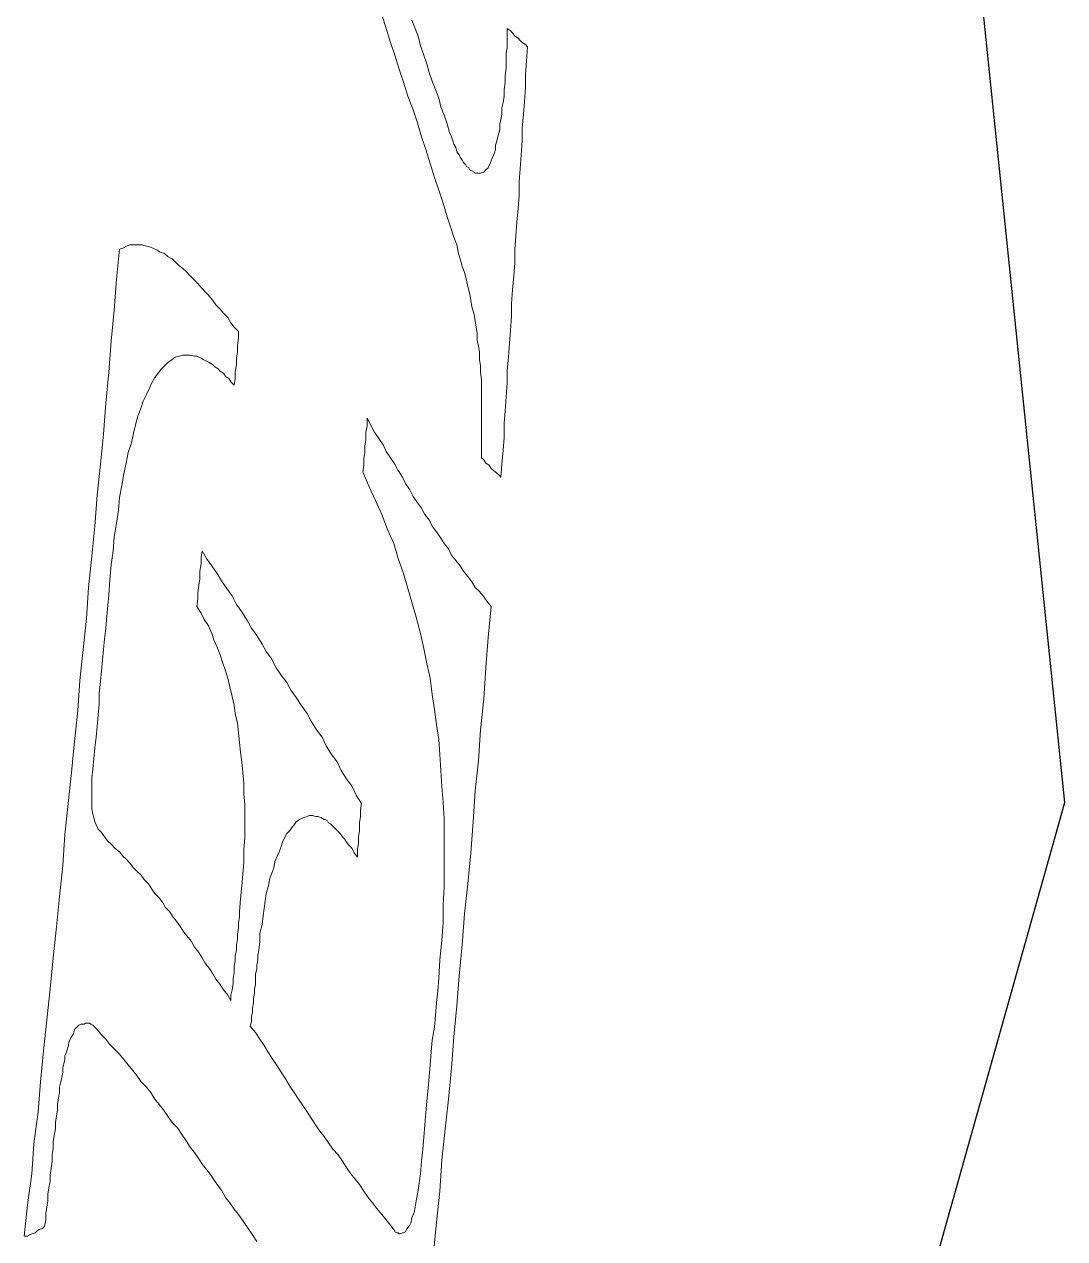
# Model space of a CAD drawing. Header units: millimetres. Extents: x 519 to 9564855, y -810 to 5021775.
# Drawn here: x 9518138 to 9518837, y 5004167 to 5004982 of the extents above; entities that cross this region are included whole.
import ezdxf

# ---------------------------------------------------------------- set-up
doc = ezdxf.new("R2010")
doc.units = ezdxf.units.MM
doc.header["$LTSCALE"] = 2
doc.header["$MEASUREMENT"] = 0
doc.layers.add('SEA_COST', color=4, linetype='Continuous')

msp = doc.modelspace()

# ---------------------------------------------------------------- linework, layer by layer
at = {"color": 4, "linetype": 'ByBlock', "lineweight": 25}
for p, q in [((9518836.7639, 5004459.65925), (9518754.43971, 5005259.06925)), ((9518719.71647, 5004042.88227), (9518836.7639, 5004459.65925))]:
    msp.add_line(p, q, dxfattribs=at)
at = {"layer": 'SEA_COST', "color": 4, "lineweight": 0}
for points in [[(9518381.2682, 5004979.61346), (9518378.39207, 5004988.96089)], [(9518398.52499, 5004985.36573), (9518400.68209, 5004979.61346)], [(9518384.14434, 5004970.26603), (9518381.2682, 5004979.61346)], [(9518400.68209, 5004979.61346), (9518402.83919, 5004973.8612)], [(9518462.51893, 5004979.61346), (9518464.67603, 5004978.1754)], [(9518462.51893, 5004976.73733), (9518462.51893, 5004979.61346)], [(9518462.51893, 5004973.14217), (9518462.51893, 5004976.73733)], [(9518464.67603, 5004978.1754), (9518466.11409, 5004976.73733)], [(9518466.11409, 5004976.73733), (9518467.55216, 5004974.58023)], [(9518467.55216, 5004974.58023), (9518469.70926, 5004973.14217)], [(9518387.02047, 5004961.63764), (9518384.14434, 5004970.26603)], [(9518402.83919, 5004973.8612), (9518404.27726, 5004968.10893)], [(9518404.27726, 5004968.10893), (9518406.43436, 5004961.63764)], [(9518461.79989, 5004963.0757), (9518462.51893, 5004966.67087)], [(9518462.51893, 5004969.547), (9518462.51893, 5004973.14217)], [(9518462.51893, 5004966.67087), (9518462.51893, 5004969.547)], [(9518469.70926, 5004973.14217), (9518471.14732, 5004971.7041)], [(9518471.14732, 5004971.7041), (9518472.58539, 5004970.26603)], [(9518472.58539, 5004970.26603), (9518474.74249, 5004968.82797)], [(9518474.74249, 5004968.82797), (9518476.18055, 5004967.3899)], [(9518476.18055, 5004967.3899), (9518475.46152, 5004958.04247)], [(9518389.8966, 5004952.29021), (9518387.02047, 5004961.63764)], [(9518406.43436, 5004961.63764), (9518408.59146, 5004955.88537)], [(9518461.79989, 5004959.48054), (9518461.79989, 5004963.0757)], [(9518461.79989, 5004955.88537), (9518461.79989, 5004959.48054)], [(9518475.46152, 5004958.04247), (9518474.74249, 5004948.69504)], [(9518392.77273, 5004943.66181), (9518389.8966, 5004952.29021)], [(9518408.59146, 5004955.88537), (9518410.02952, 5004950.13311)], [(9518410.02952, 5004950.13311), (9518412.18662, 5004944.38085)], [(9518461.08086, 5004947.97601), (9518461.79989, 5004953.00924)], [(9518461.79989, 5004953.00924), (9518461.79989, 5004955.88537)], [(9518395.64886, 5004934.31439), (9518392.77273, 5004943.66181)], [(9518412.18662, 5004944.38085), (9518414.34372, 5004938.62858)], [(9518460.36183, 5004938.62858), (9518461.08086, 5004943.66181)], [(9518461.08086, 5004943.66181), (9518461.08086, 5004947.97601)], [(9518474.74249, 5004948.69504), (9518474.74249, 5004940.06665)], [(9518399.24403, 5004924.96696), (9518395.64886, 5004934.31439)], [(9518414.34372, 5004938.62858), (9518416.50082, 5004932.87632)], [(9518459.6428, 5004930.00019), (9518460.36183, 5004934.31439)], [(9518460.36183, 5004934.31439), (9518460.36183, 5004938.62858)], [(9518474.74249, 5004940.06665), (9518474.02345, 5004930.71922)], [(9518416.50082, 5004932.87632), (9518417.93888, 5004927.12406)], [(9518417.93888, 5004927.12406), (9518420.09598, 5004921.37179)], [(9518458.92376, 5004926.40502), (9518459.6428, 5004930.00019)], [(9518458.92376, 5004922.09083), (9518458.92376, 5004926.40502)], [(9518474.02345, 5004930.71922), (9518473.30442, 5004922.09083)], [(9518402.12016, 5004916.33856), (9518399.24403, 5004924.96696)], [(9518420.09598, 5004921.37179), (9518422.25308, 5004915.61953)], [(9518457.4857, 5004915.61953), (9518458.20473, 5004918.49566)], [(9518458.20473, 5004918.49566), (9518458.92376, 5004922.09083)], [(9518473.30442, 5004922.09083), (9518472.58539, 5004912.7434)], [(9518404.99629, 5004906.99113), (9518402.12016, 5004916.33856)], [(9518422.25308, 5004915.61953), (9518423.69115, 5004909.86727)], [(9518423.69115, 5004909.86727), (9518425.12921, 5004906.99113)], [(9518456.04763, 5004906.2721), (9518456.76666, 5004909.14823)], [(9518456.76666, 5004909.14823), (9518457.4857, 5004912.02436)], [(9518457.4857, 5004912.02436), (9518457.4857, 5004915.61953)], [(9518472.58539, 5004912.7434), (9518472.58539, 5004904.115)], [(9518407.87242, 5004898.36274), (9518404.99629, 5004906.99113)], [(9518425.12921, 5004906.99113), (9518425.84825, 5004904.115)], [(9518425.84825, 5004904.115), (9518426.56728, 5004901.9579)], [(9518426.56728, 5004901.9579), (9518428.00535, 5004899.8008)], [(9518454.60957, 5004901.23887), (9518455.3286, 5004903.39597)], [(9518454.60957, 5004898.36274), (9518454.60957, 5004901.23887)], [(9518455.3286, 5004903.39597), (9518456.04763, 5004906.2721)], [(9518472.58539, 5004904.115), (9518471.86636, 5004894.76757)], [(9518410.74856, 5004889.01531), (9518407.87242, 5004898.36274)], [(9518428.00535, 5004899.8008), (9518428.72438, 5004896.92467)], [(9518428.72438, 5004896.92467), (9518430.16245, 5004894.76757)], [(9518430.16245, 5004894.76757), (9518430.88148, 5004893.32951)], [(9518430.88148, 5004893.32951), (9518432.31954, 5004891.17241)], [(9518451.0144, 5004889.01531), (9518452.45247, 5004892.61047)], [(9518452.45247, 5004892.61047), (9518453.89053, 5004896.20564)], [(9518453.89053, 5004896.20564), (9518454.60957, 5004898.36274)], [(9518471.86636, 5004894.76757), (9518471.14732, 5004885.42014)], [(9518413.62469, 5004879.66788), (9518410.74856, 5004889.01531)], [(9518432.31954, 5004891.17241), (9518433.03858, 5004889.73434)], [(9518433.03858, 5004889.73434), (9518434.47664, 5004888.29628)], [(9518434.47664, 5004888.29628), (9518435.19568, 5004886.85821)], [(9518435.19568, 5004886.85821), (9518436.63374, 5004886.13918)], [(9518436.63374, 5004886.13918), (9518437.35277, 5004884.70111)], [(9518437.35277, 5004884.70111), (9518438.79084, 5004883.98208)], [(9518446.7002, 5004883.26305), (9518448.13827, 5004884.70111)], [(9518448.13827, 5004884.70111), (9518449.57634, 5004886.13918)], [(9518449.57634, 5004886.13918), (9518451.0144, 5004889.01531)], [(9518471.14732, 5004885.42014), (9518470.42829, 5004876.79175)], [(9518416.50082, 5004871.03949), (9518413.62469, 5004879.66788)], [(9518438.79084, 5004883.98208), (9518440.22891, 5004883.26305)], [(9518440.22891, 5004883.26305), (9518440.94794, 5004882.54401)], [(9518440.94794, 5004882.54401), (9518443.10504, 5004882.54401)], [(9518443.10504, 5004882.54401), (9518444.5431, 5004882.54401)], [(9518444.5431, 5004882.54401), (9518446.7002, 5004883.26305)], [(9518470.42829, 5004876.79175), (9518470.42829, 5004867.44432)], [(9518419.37695, 5004862.41109), (9518416.50082, 5004871.03949)], [(9518422.25308, 5004853.06366), (9518419.37695, 5004862.41109)], [(9518470.42829, 5004867.44432), (9518469.70926, 5004858.81593)], [(9518425.12921, 5004844.43527), (9518422.25308, 5004853.06366)], [(9518469.70926, 5004858.81593), (9518468.99022, 5004849.4685)], [(9518426.56728, 5004839.40204), (9518425.12921, 5004844.43527)], [(9518468.99022, 5004849.4685), (9518468.27119, 5004840.12107)], [(9518428.72438, 5004834.3688), (9518426.56728, 5004839.40204)], [(9518468.27119, 5004840.12107), (9518467.55216, 5004831.49267)], [(9518200.0719, 5004811.35975), (9518202.229, 5004831.49267)], [(9518202.229, 5004831.49267), (9518204.3861, 5004832.21171)], [(9518204.3861, 5004832.21171), (9518207.26223, 5004833.64977)], [(9518207.26223, 5004833.64977), (9518209.41933, 5004834.3688)], [(9518209.41933, 5004834.3688), (9518212.29546, 5004834.3688)], [(9518212.29546, 5004834.3688), (9518214.45256, 5004834.3688)], [(9518214.45256, 5004834.3688), (9518217.32869, 5004834.3688)], [(9518217.32869, 5004834.3688), (9518219.48579, 5004833.64977)], [(9518219.48579, 5004833.64977), (9518222.36192, 5004832.93074)], [(9518222.36192, 5004832.93074), (9518224.51902, 5004832.21171)], [(9518224.51902, 5004832.21171), (9518227.39515, 5004830.77364)], [(9518227.39515, 5004830.77364), (9518229.55225, 5004829.33557)], [(9518229.55225, 5004829.33557), (9518232.42838, 5004828.61654)], [(9518232.42838, 5004828.61654), (9518234.58548, 5004826.45944)], [(9518429.44341, 5004829.33557), (9518428.72438, 5004834.3688)], [(9518430.88148, 5004825.02138), (9518429.44341, 5004829.33557)], [(9518467.55216, 5004831.49267), (9518467.55216, 5004822.14524)], [(9518234.58548, 5004826.45944), (9518237.46161, 5004825.02138)], [(9518237.46161, 5004825.02138), (9518239.61871, 5004822.86428)], [(9518239.61871, 5004822.86428), (9518241.77581, 5004820.70718)], [(9518241.77581, 5004820.70718), (9518244.65194, 5004818.55008)], [(9518432.31954, 5004819.98815), (9518430.88148, 5004825.02138)], [(9518433.75761, 5004815.67395), (9518432.31954, 5004819.98815)], [(9518467.55216, 5004822.14524), (9518466.83313, 5004813.51685)], [(9518198.63383, 5004790.50779), (9518200.0719, 5004811.35975)], [(9518244.65194, 5004818.55008), (9518246.80904, 5004816.39298)], [(9518246.80904, 5004816.39298), (9518249.68517, 5004813.51685)], [(9518249.68517, 5004813.51685), (9518251.84227, 5004811.35975)], [(9518251.84227, 5004811.35975), (9518254.7184, 5004808.48362)], [(9518435.19568, 5004810.64072), (9518433.75761, 5004815.67395)], [(9518466.83313, 5004813.51685), (9518466.11409, 5004804.16942)], [(9518254.7184, 5004808.48362), (9518256.8755, 5004805.60749)], [(9518256.8755, 5004805.60749), (9518259.75163, 5004802.73135)], [(9518435.91471, 5004806.32652), (9518435.19568, 5004810.64072)], [(9518437.35277, 5004801.29329), (9518435.91471, 5004806.32652)], [(9518466.11409, 5004804.16942), (9518465.39506, 5004794.82199)], [(9518259.75163, 5004802.73135), (9518261.90873, 5004800.57426)], [(9518261.90873, 5004800.57426), (9518264.78487, 5004796.97909)], [(9518264.78487, 5004796.97909), (9518266.94196, 5004794.10296)], [(9518438.07181, 5004796.97909), (9518437.35277, 5004801.29329)], [(9518438.79084, 5004792.66489), (9518438.07181, 5004796.97909)], [(9518465.39506, 5004794.82199), (9518465.39506, 5004786.1936)], [(9518196.47673, 5004769.65584), (9518198.63383, 5004790.50779)], [(9518266.94196, 5004794.10296), (9518269.8181, 5004791.22683)], [(9518269.8181, 5004791.22683), (9518271.97519, 5004788.3507)], [(9518271.97519, 5004788.3507), (9518274.85133, 5004785.47456)], [(9518440.22891, 5004787.63166), (9518438.79084, 5004792.66489)], [(9518440.94794, 5004783.31746), (9518440.22891, 5004787.63166)], [(9518274.85133, 5004785.47456), (9518277.00843, 5004781.8794)], [(9518277.00843, 5004781.8794), (9518279.16552, 5004779.00327)], [(9518279.16552, 5004779.00327), (9518282.04166, 5004776.12714)], [(9518441.66697, 5004779.00327), (9518440.94794, 5004783.31746)], [(9518442.38601, 5004774.68907), (9518441.66697, 5004779.00327)], [(9518465.39506, 5004786.1936), (9518464.67603, 5004776.84617)], [(9518282.04166, 5004771.81294), (9518281.32262, 5004766.77971)], [(9518282.04166, 5004776.12714), (9518282.04166, 5004771.81294)], [(9518442.38601, 5004770.37487), (9518442.38601, 5004774.68907)], [(9518443.10504, 5004766.06067), (9518442.38601, 5004770.37487)], [(9518464.67603, 5004776.84617), (9518463.95699, 5004768.21777)], [(9518195.03867, 5004748.80388), (9518196.47673, 5004769.65584)], [(9518281.32262, 5004762.46551), (9518280.60359, 5004758.15131)], [(9518281.32262, 5004766.77971), (9518281.32262, 5004762.46551)], [(9518443.82407, 5004762.46551), (9518443.10504, 5004766.06067)], [(9518443.82407, 5004757.43228), (9518443.82407, 5004762.46551)], [(9518463.95699, 5004768.21777), (9518463.23796, 5004758.87034)], [(9518234.58548, 5004755.27518), (9518232.42838, 5004753.11808)], [(9518237.46161, 5004757.43228), (9518234.58548, 5004755.27518)], [(9518239.61871, 5004758.87034), (9518237.46161, 5004757.43228)], [(9518242.49484, 5004759.58938), (9518239.61871, 5004758.87034)], [(9518244.65194, 5004760.30841), (9518242.49484, 5004759.58938)], [(9518247.52807, 5004760.30841), (9518244.65194, 5004760.30841)], [(9518249.68517, 5004760.30841), (9518247.52807, 5004760.30841)], [(9518252.56131, 5004759.58938), (9518249.68517, 5004760.30841)], [(9518253.99937, 5004759.58938), (9518252.56131, 5004759.58938)], [(9518255.43744, 5004758.87034), (9518253.99937, 5004759.58938)], [(9518256.8755, 5004758.15131), (9518255.43744, 5004758.87034)], [(9518258.31357, 5004757.43228), (9518256.8755, 5004758.15131)], [(9518259.75163, 5004756.71325), (9518258.31357, 5004757.43228)], [(9518261.1897, 5004755.99421), (9518259.75163, 5004756.71325)], [(9518262.62777, 5004755.27518), (9518261.1897, 5004755.99421)], [(9518264.78487, 5004753.83711), (9518262.62777, 5004755.27518)], [(9518280.60359, 5004758.15131), (9518280.60359, 5004753.83711)], [(9518444.5431, 5004753.11808), (9518443.82407, 5004757.43228)], [(9518463.23796, 5004758.87034), (9518462.51893, 5004750.24195)], [(9518192.88157, 5004727.95193), (9518195.03867, 5004748.80388)], [(9518228.11418, 5004748.08485), (9518225.95709, 5004745.20872)], [(9518230.27128, 5004750.96098), (9518228.11418, 5004748.08485)], [(9518232.42838, 5004753.11808), (9518230.27128, 5004750.96098)], [(9518266.22293, 5004752.39905), (9518264.78487, 5004753.83711)], [(9518268.38003, 5004750.96098), (9518266.22293, 5004752.39905)], [(9518269.8181, 5004749.52292), (9518268.38003, 5004750.96098)], [(9518271.97519, 5004748.08485), (9518269.8181, 5004749.52292)], [(9518273.41326, 5004745.92775), (9518271.97519, 5004748.08485)], [(9518275.57036, 5004744.48969), (9518273.41326, 5004745.92775)], [(9518280.60359, 5004753.83711), (9518279.88456, 5004748.80388)], [(9518279.88456, 5004748.80388), (9518279.88456, 5004744.48969)], [(9518444.5431, 5004748.80388), (9518444.5431, 5004753.11808)], [(9518445.26214, 5004743.77065), (9518444.5431, 5004748.80388)], [(9518462.51893, 5004750.24195), (9518462.51893, 5004741.61355)], [(9518222.36192, 5004738.01839), (9518220.20482, 5004733.70419)], [(9518223.79999, 5004741.61355), (9518222.36192, 5004738.01839)], [(9518225.95709, 5004745.20872), (9518223.79999, 5004741.61355)], [(9518277.00843, 5004742.33259), (9518275.57036, 5004744.48969)], [(9518279.16552, 5004740.17549), (9518277.00843, 5004742.33259)], [(9518279.88456, 5004744.48969), (9518279.16552, 5004740.17549)], [(9518445.26214, 5004739.45645), (9518445.26214, 5004743.77065)], [(9518445.26214, 5004734.42322), (9518445.26214, 5004739.45645)], [(9518462.51893, 5004741.61355), (9518461.79989, 5004732.26613)], [(9518220.20482, 5004733.70419), (9518218.04772, 5004729.38999)], [(9518445.26214, 5004729.38999), (9518445.26214, 5004734.42322)], [(9518461.79989, 5004732.26613), (9518461.08086, 5004722.9187)], [(9518191.4435, 5004707.09997), (9518192.88157, 5004727.95193)], [(9518216.60966, 5004725.0758), (9518214.45256, 5004719.32353)], [(9518218.04772, 5004729.38999), (9518216.60966, 5004725.0758)], [(9518445.26214, 5004724.35676), (9518445.26214, 5004729.38999)], [(9518445.26214, 5004719.32353), (9518445.26214, 5004724.35676)], [(9518461.08086, 5004722.9187), (9518460.36183, 5004714.2903)], [(9518213.01449, 5004714.2903), (9518211.57643, 5004707.819)], [(9518214.45256, 5004719.32353), (9518213.01449, 5004714.2903)], [(9518368.32561, 5004717.88547), (9518371.20174, 5004712.85224)], [(9518368.32561, 5004712.85224), (9518368.32561, 5004717.88547)], [(9518445.26214, 5004713.57127), (9518445.26214, 5004719.32353)], [(9518445.26214, 5004708.53804), (9518445.26214, 5004713.57127)], [(9518460.36183, 5004714.2903), (9518460.36183, 5004704.94287)], [(9518189.2864, 5004686.96705), (9518191.4435, 5004707.09997)], [(9518211.57643, 5004707.819), (9518210.13836, 5004701.34771)], [(9518367.60658, 5004708.53804), (9518368.32561, 5004712.85224)], [(9518367.60658, 5004703.50481), (9518367.60658, 5004708.53804)], [(9518371.20174, 5004712.85224), (9518373.35884, 5004708.53804)], [(9518373.35884, 5004708.53804), (9518376.23497, 5004704.22384)], [(9518445.26214, 5004702.78577), (9518445.26214, 5004708.53804)], [(9518210.13836, 5004701.34771), (9518207.98126, 5004694.87641)], [(9518366.88755, 5004699.19061), (9518367.60658, 5004703.50481)], [(9518366.88755, 5004694.87641), (9518366.88755, 5004699.19061)], [(9518376.23497, 5004704.22384), (9518379.11111, 5004699.90964)], [(9518379.11111, 5004699.90964), (9518381.2682, 5004695.59544)], [(9518445.26214, 5004697.03351), (9518445.26214, 5004702.78577)], [(9518445.26214, 5004691.28125), (9518445.26214, 5004697.03351)], [(9518460.36183, 5004704.94287), (9518459.6428, 5004696.31448)], [(9518207.98126, 5004694.87641), (9518206.5432, 5004687.68608)], [(9518366.16851, 5004690.56221), (9518366.88755, 5004694.87641)], [(9518366.16851, 5004686.24802), (9518366.16851, 5004690.56221)], [(9518381.2682, 5004695.59544), (9518384.14434, 5004691.28125)], [(9518384.14434, 5004691.28125), (9518387.02047, 5004686.96705)], [(9518446.7002, 5004689.84318), (9518445.26214, 5004691.28125)], [(9518448.13827, 5004687.68608), (9518446.7002, 5004689.84318)], [(9518459.6428, 5004696.31448), (9518458.92376, 5004686.96705)], [(9518187.12931, 5004666.11509), (9518189.2864, 5004686.96705)], [(9518206.5432, 5004687.68608), (9518205.10513, 5004680.49575)], [(9518365.44948, 5004681.93382), (9518366.16851, 5004686.24802)], [(9518369.76368, 5004671.86736), (9518365.44948, 5004681.93382)], [(9518387.02047, 5004686.96705), (9518389.17757, 5004682.65285)], [(9518389.17757, 5004682.65285), (9518392.0537, 5004678.33865)], [(9518450.29537, 5004686.24802), (9518448.13827, 5004687.68608)], [(9518451.73343, 5004684.09092), (9518450.29537, 5004686.24802)], [(9518453.1715, 5004682.65285), (9518451.73343, 5004684.09092)], [(9518455.3286, 5004681.21479), (9518453.1715, 5004682.65285)], [(9518456.76666, 5004679.77672), (9518455.3286, 5004681.21479)], [(9518458.92376, 5004686.96705), (9518458.20473, 5004678.33865)], [(9518203.66706, 5004672.58639), (9518202.229, 5004664.67703)], [(9518205.10513, 5004680.49575), (9518203.66706, 5004672.58639)], [(9518392.0537, 5004678.33865), (9518394.2108, 5004674.02446)], [(9518394.2108, 5004674.02446), (9518397.08693, 5004669.71026)], [(9518458.20473, 5004678.33865), (9518456.76666, 5004679.77672)], [(9518185.69124, 5004645.26314), (9518187.12931, 5004666.11509)], [(9518202.229, 5004664.67703), (9518201.50997, 5004656.04863)], [(9518374.07787, 5004662.51993), (9518369.76368, 5004671.86736)], [(9518397.08693, 5004669.71026), (9518399.24403, 5004665.39606)], [(9518399.24403, 5004665.39606), (9518402.12016, 5004661.08186)], [(9518201.50997, 5004656.04863), (9518200.0719, 5004647.42024)], [(9518378.39207, 5004653.1725), (9518374.07787, 5004662.51993)], [(9518402.12016, 5004661.08186), (9518404.99629, 5004657.4867)], [(9518404.99629, 5004657.4867), (9518407.15339, 5004653.1725)], [(9518381.98724, 5004643.10604), (9518378.39207, 5004653.1725)], [(9518407.15339, 5004653.1725), (9518410.02952, 5004649.57734)], [(9518410.02952, 5004649.57734), (9518412.18662, 5004645.26314)], [(9518183.53414, 5004625.13021), (9518185.69124, 5004645.26314)], [(9518200.0719, 5004647.42024), (9518198.63383, 5004638.07281)], [(9518386.30143, 5004633.75861), (9518381.98724, 5004643.10604)], [(9518412.18662, 5004645.26314), (9518415.06275, 5004641.66797)], [(9518415.06275, 5004641.66797), (9518417.93888, 5004637.35377)], [(9518198.63383, 5004638.07281), (9518197.9148, 5004628.72538)], [(9518389.17757, 5004623.69215), (9518386.30143, 5004633.75861)], [(9518417.93888, 5004637.35377), (9518420.09598, 5004633.75861)], [(9518420.09598, 5004633.75861), (9518422.97212, 5004630.16345)], [(9518181.37704, 5004604.27826), (9518183.53414, 5004625.13021)], [(9518197.9148, 5004628.72538), (9518196.47673, 5004619.37795)], [(9518256.8755, 5004624.41118), (9518257.59454, 5004628.72538)], [(9518256.8755, 5004620.09698), (9518256.8755, 5004624.41118)], [(9518257.59454, 5004628.72538), (9518260.47067, 5004623.69215)], [(9518260.47067, 5004623.69215), (9518264.06583, 5004618.65892)], [(9518392.77273, 5004613.62569), (9518389.17757, 5004623.69215)], [(9518422.97212, 5004630.16345), (9518425.12921, 5004625.84925)], [(9518425.12921, 5004625.84925), (9518428.00535, 5004622.25408)], [(9518196.47673, 5004619.37795), (9518195.7577, 5004609.31149)], [(9518256.15647, 5004615.06375), (9518256.8755, 5004620.09698)], [(9518264.06583, 5004618.65892), (9518267.661, 5004613.62569)], [(9518428.00535, 5004622.25408), (9518430.88148, 5004618.65892)], [(9518430.88148, 5004618.65892), (9518433.03858, 5004615.06375)], [(9518195.7577, 5004609.31149), (9518195.03867, 5004599.24503)], [(9518255.43744, 5004605.71632), (9518256.15647, 5004610.03052)], [(9518256.15647, 5004610.03052), (9518256.15647, 5004615.06375)], [(9518267.661, 5004613.62569), (9518270.53713, 5004608.59246)], [(9518270.53713, 5004608.59246), (9518274.13229, 5004603.55923)], [(9518395.64886, 5004603.55923), (9518392.77273, 5004613.62569)], [(9518433.03858, 5004615.06375), (9518435.91471, 5004611.46859)], [(9518435.91471, 5004611.46859), (9518438.79084, 5004607.87342)], [(9518438.79084, 5004607.87342), (9518440.94794, 5004604.27826)], [(9518179.93898, 5004583.4263), (9518181.37704, 5004604.27826)], [(9518195.03867, 5004599.24503), (9518194.31964, 5004592.0547)], [(9518254.7184, 5004600.68309), (9518255.43744, 5004605.71632)], [(9518254.7184, 5004596.3689), (9518254.7184, 5004600.68309)], [(9518274.13229, 5004603.55923), (9518277.72746, 5004598.526)], [(9518398.52499, 5004594.2118), (9518395.64886, 5004603.55923)], [(9518440.94794, 5004604.27826), (9518443.82407, 5004601.40213)], [(9518443.82407, 5004601.40213), (9518446.7002, 5004597.80696)], [(9518194.31964, 5004592.0547), (9518193.6006, 5004584.86437)], [(9518253.99937, 5004591.33567), (9518254.7184, 5004596.3689)], [(9518256.8755, 5004587.02147), (9518253.99937, 5004591.33567)], [(9518277.72746, 5004598.526), (9518280.60359, 5004592.77373)], [(9518280.60359, 5004592.77373), (9518284.19876, 5004587.7405)], [(9518401.40113, 5004584.14534), (9518398.52499, 5004594.2118)], [(9518446.7002, 5004597.80696), (9518448.8573, 5004594.93083)], [(9518448.8573, 5004594.93083), (9518451.73343, 5004591.33567)], [(9518451.73343, 5004591.33567), (9518449.57634, 5004570.48371)], [(9518177.78188, 5004562.57435), (9518179.93898, 5004583.4263)], [(9518193.6006, 5004584.86437), (9518192.88157, 5004576.95501)], [(9518259.0326, 5004582.70727), (9518256.8755, 5004587.02147)], [(9518261.90873, 5004578.39307), (9518259.0326, 5004582.70727)], [(9518284.19876, 5004587.7405), (9518287.79392, 5004581.98824)], [(9518404.27726, 5004573.35984), (9518401.40113, 5004584.14534)], [(9518192.88157, 5004576.95501), (9518192.16254, 5004569.76468)], [(9518264.06583, 5004573.35984), (9518261.90873, 5004578.39307)], [(9518287.79392, 5004581.98824), (9518290.67005, 5004576.95501)], [(9518290.67005, 5004576.95501), (9518294.26522, 5004571.92178)], [(9518192.16254, 5004569.76468), (9518191.4435, 5004562.57435)], [(9518265.5039, 5004569.04564), (9518264.06583, 5004573.35984)], [(9518267.661, 5004564.01241), (9518265.5039, 5004569.04564)], [(9518294.26522, 5004571.92178), (9518297.86038, 5004566.16951)], [(9518406.43436, 5004563.29338), (9518404.27726, 5004573.35984)], [(9518449.57634, 5004570.48371), (9518448.13827, 5004550.35079)], [(9518175.62478, 5004541.72239), (9518177.78188, 5004562.57435)], [(9518191.4435, 5004562.57435), (9518190.72447, 5004555.38402)], [(9518269.8181, 5004558.97918), (9518267.661, 5004564.01241)], [(9518271.25616, 5004553.94595), (9518269.8181, 5004558.97918)], [(9518297.86038, 5004566.16951), (9518300.73651, 5004561.13628)], [(9518300.73651, 5004561.13628), (9518304.33168, 5004556.10305)], [(9518408.59146, 5004553.22692), (9518406.43436, 5004563.29338)], [(9518190.72447, 5004555.38402), (9518190.00544, 5004548.19369)], [(9518273.41326, 5004548.19369), (9518271.25616, 5004553.94595)], [(9518304.33168, 5004556.10305), (9518307.20781, 5004550.35079)], [(9518307.20781, 5004550.35079), (9518310.80297, 5004545.31756)], [(9518410.74856, 5004543.16046), (9518408.59146, 5004553.22692)], [(9518448.13827, 5004550.35079), (9518446.7002, 5004529.49883)], [(9518190.00544, 5004548.19369), (9518189.2864, 5004541.00336)], [(9518274.85133, 5004543.16046), (9518273.41326, 5004548.19369)], [(9518276.28939, 5004537.40819), (9518274.85133, 5004543.16046)], [(9518310.80297, 5004545.31756), (9518314.39814, 5004540.28433)], [(9518412.18662, 5004532.37496), (9518410.74856, 5004543.16046)], [(9518174.18671, 5004521.58947), (9518175.62478, 5004541.72239)], [(9518189.2864, 5004541.00336), (9518188.56737, 5004533.094)], [(9518277.72746, 5004530.9369), (9518276.28939, 5004537.40819)], [(9518314.39814, 5004540.28433), (9518317.27427, 5004535.2511)], [(9518317.27427, 5004535.2511), (9518320.86944, 5004530.21786)], [(9518188.56737, 5004525.90367), (9518187.84834, 5004518.71334)], [(9518188.56737, 5004533.094), (9518188.56737, 5004525.90367)], [(9518279.16552, 5004525.18463), (9518277.72746, 5004530.9369)], [(9518320.86944, 5004530.21786), (9518324.4646, 5004524.4656)], [(9518413.62469, 5004522.3085), (9518412.18662, 5004532.37496)], [(9518446.7002, 5004529.49883), (9518444.5431, 5004508.64688)], [(9518172.02961, 5004500.73751), (9518174.18671, 5004521.58947)], [(9518187.84834, 5004518.71334), (9518187.12931, 5004510.80397)], [(9518279.88456, 5004519.43237), (9518279.16552, 5004525.18463)], [(9518281.32262, 5004512.96107), (9518279.88456, 5004519.43237)], [(9518324.4646, 5004524.4656), (9518328.05977, 5004519.43237)], [(9518328.05977, 5004519.43237), (9518330.9359, 5004514.39914)], [(9518415.06275, 5004512.24204), (9518413.62469, 5004522.3085)], [(9518187.12931, 5004510.80397), (9518186.41027, 5004503.61365)], [(9518282.04166, 5004506.48978), (9518281.32262, 5004512.96107)], [(9518330.9359, 5004514.39914), (9518334.53106, 5004508.64688)], [(9518416.50082, 5004502.17558), (9518415.06275, 5004512.24204)], [(9518186.41027, 5004503.61365), (9518185.69124, 5004496.42332)], [(9518282.76069, 5004500.01848), (9518282.04166, 5004506.48978)], [(9518334.53106, 5004508.64688), (9518338.12623, 5004503.61365)], [(9518338.12623, 5004503.61365), (9518341.00236, 5004497.86138)], [(9518417.21985, 5004492.10912), (9518416.50082, 5004502.17558)], [(9518444.5431, 5004508.64688), (9518443.10504, 5004487.79492)], [(9518169.87252, 5004479.88556), (9518172.02961, 5004500.73751)], [(9518185.69124, 5004496.42332), (9518184.97221, 5004489.23299)], [(9518283.47972, 5004493.54718), (9518282.76069, 5004500.01848)], [(9518284.19876, 5004487.07589), (9518283.47972, 5004493.54718)], [(9518341.00236, 5004497.86138), (9518344.59752, 5004492.10912)], [(9518184.97221, 5004489.23299), (9518184.25317, 5004482.04266)], [(9518284.91779, 5004479.88556), (9518284.19876, 5004487.07589)], [(9518344.59752, 5004492.10912), (9518348.19269, 5004487.07589)], [(9518348.19269, 5004487.07589), (9518351.06882, 5004481.32362)], [(9518417.93888, 5004481.32362), (9518417.21985, 5004492.10912)], [(9518443.10504, 5004487.79492), (9518440.94794, 5004467.662)], [(9518167.71542, 5004459.0336), (9518169.87252, 5004479.88556)], [(9518184.25317, 5004482.04266), (9518183.53414, 5004476.29039)], [(9518285.63682, 5004472.69523), (9518284.91779, 5004479.88556)], [(9518351.06882, 5004481.32362), (9518354.66398, 5004475.57136)], [(9518418.65792, 5004470.53813), (9518417.93888, 5004481.32362)], [(9518183.53414, 5004476.29039), (9518183.53414, 5004471.25716)], [(9518183.53414, 5004471.25716), (9518183.53414, 5004466.94296)], [(9518285.63682, 5004465.5049), (9518285.63682, 5004472.69523)], [(9518354.66398, 5004475.57136), (9518358.25915, 5004470.53813)], [(9518358.25915, 5004470.53813), (9518361.13528, 5004464.78587)], [(9518419.37695, 5004459.75263), (9518418.65792, 5004470.53813)], [(9518183.53414, 5004466.94296), (9518183.53414, 5004462.62877)], [(9518183.53414, 5004462.62877), (9518183.53414, 5004459.0336)], [(9518286.35585, 5004458.31457), (9518285.63682, 5004465.5049)], [(9518361.13528, 5004464.78587), (9518364.73045, 5004459.0336)], [(9518440.94794, 5004467.662), (9518439.50987, 5004446.81004)], [(9518165.55832, 5004438.18165), (9518167.71542, 5004459.0336)], [(9518183.53414, 5004459.0336), (9518183.53414, 5004455.43844)], [(9518183.53414, 5004455.43844), (9518184.25317, 5004451.84327)], [(9518286.35585, 5004451.12424), (9518286.35585, 5004458.31457)], [(9518364.73045, 5004459.0336), (9518364.01141, 5004454.7194)], [(9518364.01141, 5004454.7194), (9518364.01141, 5004450.40521)], [(9518420.09598, 5004448.96714), (9518419.37695, 5004459.75263)], [(9518184.25317, 5004451.84327), (9518184.97221, 5004449.68617)], [(9518184.97221, 5004449.68617), (9518185.69124, 5004446.81004)], [(9518185.69124, 5004446.81004), (9518186.41027, 5004444.65294)], [(9518186.41027, 5004444.65294), (9518187.84834, 5004441.77681)], [(9518286.35585, 5004443.21488), (9518286.35585, 5004451.12424)], [(9518319.43137, 5004444.65294), (9518317.9933, 5004443.21488)], [(9518320.86944, 5004446.81004), (9518319.43137, 5004444.65294)], [(9518323.02653, 5004448.24811), (9518320.86944, 5004446.81004)], [(9518324.4646, 5004448.96714), (9518323.02653, 5004448.24811)], [(9518325.90267, 5004449.68617), (9518324.4646, 5004448.96714)], [(9518328.05977, 5004450.40521), (9518325.90267, 5004449.68617)], [(9518329.49783, 5004451.12424), (9518328.05977, 5004450.40521)], [(9518331.65493, 5004451.12424), (9518329.49783, 5004451.12424)], [(9518333.81203, 5004450.40521), (9518331.65493, 5004451.12424)], [(9518335.2501, 5004450.40521), (9518333.81203, 5004450.40521)], [(9518337.40719, 5004449.68617), (9518335.2501, 5004450.40521)], [(9518339.56429, 5004448.24811), (9518337.40719, 5004449.68617)], [(9518340.28333, 5004448.24811), (9518339.56429, 5004448.24811)], [(9518341.72139, 5004447.52907), (9518340.28333, 5004448.24811)], [(9518342.44042, 5004446.09101), (9518341.72139, 5004447.52907)], [(9518343.87849, 5004445.37198), (9518342.44042, 5004446.09101)], [(9518344.59752, 5004444.65294), (9518343.87849, 5004445.37198)], [(9518346.03559, 5004443.21488), (9518344.59752, 5004444.65294)], [(9518364.01141, 5004450.40521), (9518363.29238, 5004446.09101)], [(9518363.29238, 5004446.09101), (9518363.29238, 5004441.05778)], [(9518420.09598, 5004437.46261), (9518420.09598, 5004448.96714)], [(9518439.50987, 5004446.81004), (9518438.07181, 5004425.95809)], [(9518164.12025, 5004417.32969), (9518165.55832, 5004438.18165)], [(9518187.84834, 5004441.77681), (9518190.00544, 5004439.61971)], [(9518190.00544, 5004439.61971), (9518192.16254, 5004436.74358)], [(9518192.16254, 5004436.74358), (9518194.31964, 5004433.86745)], [(9518285.63682, 5004428.11518), (9518286.35585, 5004436.02455)], [(9518286.35585, 5004436.02455), (9518286.35585, 5004443.21488)], [(9518312.96007, 5004436.02455), (9518311.52201, 5004433.14842)], [(9518314.39814, 5004438.90068), (9518312.96007, 5004436.02455)], [(9518316.55524, 5004441.05778), (9518314.39814, 5004438.90068)], [(9518317.9933, 5004443.21488), (9518316.55524, 5004441.05778)], [(9518347.47366, 5004441.77681), (9518346.03559, 5004443.21488)], [(9518348.91172, 5004440.33874), (9518347.47366, 5004441.77681)], [(9518350.34979, 5004438.90068), (9518348.91172, 5004440.33874)], [(9518351.78785, 5004436.74358), (9518350.34979, 5004438.90068)], [(9518353.22592, 5004435.30551), (9518351.78785, 5004436.74358)], [(9518363.29238, 5004441.05778), (9518362.57335, 5004436.74358)], [(9518362.57335, 5004436.74358), (9518362.57335, 5004432.42938)], [(9518420.09598, 5004426.67712), (9518420.09598, 5004437.46261)], [(9518194.31964, 5004433.86745), (9518196.47673, 5004431.71035)], [(9518196.47673, 5004431.71035), (9518199.35287, 5004428.83422)], [(9518199.35287, 5004428.83422), (9518202.229, 5004426.67712)], [(9518285.63682, 5004419.48679), (9518285.63682, 5004428.11518)], [(9518310.80297, 5004430.27228), (9518309.36491, 5004426.67712)], [(9518311.52201, 5004433.14842), (9518310.80297, 5004430.27228)], [(9518354.66398, 5004433.14842), (9518353.22592, 5004435.30551)], [(9518356.10205, 5004430.99132), (9518354.66398, 5004433.14842)], [(9518358.25915, 5004428.83422), (9518356.10205, 5004430.99132)], [(9518359.69722, 5004425.95809), (9518358.25915, 5004428.83422)], [(9518362.57335, 5004432.42938), (9518361.85431, 5004428.11518)], [(9518361.85431, 5004428.11518), (9518361.85431, 5004423.08195)], [(9518202.229, 5004426.67712), (9518204.3861, 5004423.80099)], [(9518204.3861, 5004423.80099), (9518206.5432, 5004421.64389)], [(9518206.5432, 5004421.64389), (9518209.41933, 5004418.76776)], [(9518284.91779, 5004411.57743), (9518285.63682, 5004419.48679)], [(9518306.48878, 5004420.20582), (9518305.76974, 5004415.89162)], [(9518307.92684, 5004423.80099), (9518306.48878, 5004420.20582)], [(9518309.36491, 5004426.67712), (9518307.92684, 5004423.80099)], [(9518361.85431, 5004423.08195), (9518359.69722, 5004425.95809)], [(9518420.09598, 5004414.45356), (9518420.09598, 5004426.67712)], [(9518438.07181, 5004425.95809), (9518435.91471, 5004405.10613)], [(9518161.96315, 5004396.47773), (9518164.12025, 5004417.32969)], [(9518209.41933, 5004418.76776), (9518211.57643, 5004415.89162)], [(9518211.57643, 5004415.89162), (9518213.73353, 5004413.73453)], [(9518213.73353, 5004413.73453), (9518216.60966, 5004410.85839)], [(9518284.19876, 5004403.66806), (9518284.91779, 5004411.57743)], [(9518304.33168, 5004412.29646), (9518302.89361, 5004407.98226)], [(9518305.76974, 5004415.89162), (9518304.33168, 5004412.29646)], [(9518420.09598, 5004402.94903), (9518420.09598, 5004414.45356)], [(9518216.60966, 5004410.85839), (9518218.76676, 5004407.98226)], [(9518218.76676, 5004407.98226), (9518221.64289, 5004405.10613)], [(9518221.64289, 5004405.10613), (9518223.79999, 5004401.51097)], [(9518283.47972, 5004395.03967), (9518284.19876, 5004403.66806)], [(9518302.17458, 5004403.66806), (9518300.73651, 5004398.63483)], [(9518302.89361, 5004407.98226), (9518302.17458, 5004403.66806)], [(9518435.91471, 5004405.10613), (9518433.75761, 5004384.97321)], [(9518159.80605, 5004376.34481), (9518161.96315, 5004396.47773)], [(9518223.79999, 5004401.51097), (9518225.95709, 5004398.63483)], [(9518225.95709, 5004398.63483), (9518228.83322, 5004395.7587)], [(9518228.83322, 5004395.7587), (9518230.99032, 5004392.88257)], [(9518282.76069, 5004386.41127), (9518283.47972, 5004395.03967)], [(9518300.73651, 5004398.63483), (9518300.01748, 5004393.6016)], [(9518419.37695, 5004390.72547), (9518420.09598, 5004402.94903)], [(9518230.99032, 5004392.88257), (9518233.14742, 5004389.2874)], [(9518233.14742, 5004389.2874), (9518236.02355, 5004386.41127)], [(9518299.29845, 5004388.56837), (9518298.57941, 5004383.53514)], [(9518300.01748, 5004393.6016), (9518299.29845, 5004388.56837)], [(9518419.37695, 5004379.22094), (9518419.37695, 5004390.72547)], [(9518236.02355, 5004386.41127), (9518238.18065, 5004382.81611)], [(9518238.18065, 5004382.81611), (9518240.33774, 5004379.93998)], [(9518240.33774, 5004379.93998), (9518243.21388, 5004376.34481)], [(9518282.04166, 5004379.22094), (9518282.76069, 5004382.81611)], [(9518282.04166, 5004375.62578), (9518282.04166, 5004379.22094)], [(9518282.76069, 5004382.81611), (9518282.76069, 5004386.41127)], [(9518298.57941, 5004383.53514), (9518297.86038, 5004377.78288)], [(9518418.65792, 5004366.99738), (9518419.37695, 5004379.22094)], [(9518433.75761, 5004384.97321), (9518432.31954, 5004364.12125)], [(9518157.64895, 5004355.49286), (9518159.80605, 5004376.34481)], [(9518243.21388, 5004376.34481), (9518245.37098, 5004372.74965)], [(9518245.37098, 5004372.74965), (9518248.24711, 5004369.15448)], [(9518281.32262, 5004371.31158), (9518282.04166, 5004375.62578)], [(9518281.32262, 5004367.71642), (9518281.32262, 5004371.31158)], [(9518297.86038, 5004377.78288), (9518296.42232, 5004372.03061)], [(9518296.42232, 5004372.03061), (9518296.42232, 5004366.27835)], [(9518248.24711, 5004369.15448), (9518250.40421, 5004366.27835)], [(9518250.40421, 5004366.27835), (9518252.56131, 5004362.68319)], [(9518252.56131, 5004362.68319), (9518255.43744, 5004359.08802)], [(9518280.60359, 5004364.12125), (9518281.32262, 5004367.71642)], [(9518280.60359, 5004360.52609), (9518280.60359, 5004364.12125)], [(9518296.42232, 5004366.27835), (9518295.70328, 5004360.52609)], [(9518417.21985, 5004354.05479), (9518418.65792, 5004366.99738)], [(9518432.31954, 5004364.12125), (9518430.16245, 5004343.2693)], [(9518155.49186, 5004334.6409), (9518157.64895, 5004355.49286)], [(9518255.43744, 5004359.08802), (9518257.59454, 5004355.49286)], [(9518257.59454, 5004355.49286), (9518259.75163, 5004351.89769)], [(9518279.88456, 5004356.93092), (9518280.60359, 5004360.52609)], [(9518279.88456, 5004353.33576), (9518279.88456, 5004356.93092)], [(9518295.70328, 5004360.52609), (9518294.98425, 5004356.93092)], [(9518294.98425, 5004356.93092), (9518294.98425, 5004354.05479)], [(9518259.75163, 5004351.89769), (9518262.62777, 5004348.30253)], [(9518262.62777, 5004348.30253), (9518264.78487, 5004344.70736)], [(9518279.16552, 5004349.74059), (9518279.88456, 5004353.33576)], [(9518279.16552, 5004345.42639), (9518279.16552, 5004349.74059)], [(9518294.26522, 5004347.58349), (9518293.54618, 5004344.70736)], [(9518294.98425, 5004354.05479), (9518294.26522, 5004350.45963)], [(9518294.26522, 5004350.45963), (9518294.26522, 5004347.58349)], [(9518416.50082, 5004341.83123), (9518417.21985, 5004354.05479)], [(9518264.78487, 5004344.70736), (9518266.94196, 5004341.1122)], [(9518266.94196, 5004341.1122), (9518269.8181, 5004337.51703)], [(9518277.72746, 5004333.92187), (9518278.44649, 5004338.23607)], [(9518278.44649, 5004341.83123), (9518279.16552, 5004345.42639)], [(9518278.44649, 5004338.23607), (9518278.44649, 5004341.83123)], [(9518293.54618, 5004344.70736), (9518293.54618, 5004341.1122)], [(9518293.54618, 5004341.1122), (9518293.54618, 5004337.51703)], [(9518415.78179, 5004333.20283), (9518416.50082, 5004341.83123)], [(9518430.16245, 5004343.2693), (9518428.72438, 5004323.13637)], [(9518153.33476, 5004313.78894), (9518155.49186, 5004334.6409)], [(9518269.8181, 5004337.51703), (9518271.97519, 5004333.92187)], [(9518271.97519, 5004333.92187), (9518274.85133, 5004330.3267)], [(9518274.85133, 5004330.3267), (9518277.00843, 5004326.73154)], [(9518277.00843, 5004330.3267), (9518277.72746, 5004333.92187)], [(9518277.00843, 5004326.73154), (9518277.00843, 5004330.3267)], [(9518292.82715, 5004331.76477), (9518292.10812, 5004328.1696)], [(9518293.54618, 5004337.51703), (9518292.82715, 5004334.6409)], [(9518292.82715, 5004334.6409), (9518292.82715, 5004331.76477)], [(9518415.06275, 5004325.29347), (9518415.78179, 5004333.20283)], [(9518292.10812, 5004325.29347), (9518291.38908, 5004321.69831)], [(9518291.38908, 5004321.69831), (9518291.38908, 5004318.82218)], [(9518292.10812, 5004328.1696), (9518292.10812, 5004325.29347)], [(9518414.34372, 5004316.66508), (9518415.06275, 5004325.29347)], [(9518428.72438, 5004323.13637), (9518426.56728, 5004302.28442)], [(9518151.17766, 5004292.93699), (9518153.33476, 5004313.78894)], [(9518291.38908, 5004318.82218), (9518290.67005, 5004315.94604)], [(9518290.67005, 5004315.94604), (9518290.67005, 5004312.35088)], [(9518413.62469, 5004308.75571), (9518414.34372, 5004316.66508)], [(9518172.02961, 5004307.31765), (9518171.31058, 5004304.44152)], [(9518173.46768, 5004308.75571), (9518172.02961, 5004307.31765)], [(9518174.90575, 5004310.19378), (9518173.46768, 5004308.75571)], [(9518176.34381, 5004310.91281), (9518174.90575, 5004310.19378)], [(9518177.06284, 5004310.91281), (9518176.34381, 5004310.91281)], [(9518178.50091, 5004310.91281), (9518177.06284, 5004310.91281)], [(9518179.21994, 5004311.63185), (9518178.50091, 5004310.91281)], [(9518179.93898, 5004311.63185), (9518179.21994, 5004311.63185)], [(9518180.65801, 5004311.63185), (9518179.93898, 5004311.63185)], [(9518181.37704, 5004311.63185), (9518180.65801, 5004311.63185)], [(9518182.09608, 5004311.63185), (9518181.37704, 5004311.63185)], [(9518182.81511, 5004310.91281), (9518182.09608, 5004311.63185)], [(9518184.25317, 5004310.19378), (9518182.81511, 5004310.91281)], [(9518187.12931, 5004307.31765), (9518184.25317, 5004310.19378)], [(9518190.00544, 5004303.72248), (9518187.12931, 5004307.31765)], [(9518290.67005, 5004312.35088), (9518289.95102, 5004309.47475)], [(9518289.95102, 5004309.47475), (9518293.54618, 5004305.16055)], [(9518412.18662, 5004300.12732), (9518413.62469, 5004308.75571)], [(9518168.43445, 5004299.40829), (9518167.71542, 5004295.81312)], [(9518169.87252, 5004302.28442), (9518168.43445, 5004299.40829)], [(9518171.31058, 5004304.44152), (9518169.87252, 5004302.28442)], [(9518192.88157, 5004300.84635), (9518190.00544, 5004303.72248)], [(9518195.7577, 5004297.25119), (9518192.88157, 5004300.84635)], [(9518198.63383, 5004294.37505), (9518195.7577, 5004297.25119)], [(9518293.54618, 5004305.16055), (9518296.42232, 5004300.84635)], [(9518296.42232, 5004300.84635), (9518299.29845, 5004296.53215)], [(9518411.46759, 5004292.21796), (9518412.18662, 5004300.12732)], [(9518426.56728, 5004302.28442), (9518425.12921, 5004281.43246)], [(9518149.02056, 5004272.08503), (9518151.17766, 5004292.93699)], [(9518166.27735, 5004291.49892), (9518165.55832, 5004289.34182)], [(9518165.55832, 5004289.34182), (9518165.55832, 5004287.18473)], [(9518166.99638, 5004293.65602), (9518166.27735, 5004291.49892)], [(9518167.71542, 5004295.81312), (9518166.99638, 5004293.65602)], [(9518202.229, 5004290.77989), (9518198.63383, 5004294.37505)], [(9518205.10513, 5004287.18473), (9518202.229, 5004290.77989)], [(9518299.29845, 5004296.53215), (9518302.17458, 5004291.49892)], [(9518302.17458, 5004291.49892), (9518305.05071, 5004287.18473)], [(9518410.74856, 5004283.58956), (9518411.46759, 5004292.21796)], [(9518164.83928, 5004284.30859), (9518164.12025, 5004281.43246)], [(9518164.12025, 5004281.43246), (9518164.12025, 5004278.55633)], [(9518165.55832, 5004287.18473), (9518164.83928, 5004284.30859)], [(9518207.98126, 5004283.58956), (9518205.10513, 5004287.18473)], [(9518210.85739, 5004279.9944), (9518207.98126, 5004283.58956)], [(9518305.05071, 5004287.18473), (9518307.92684, 5004282.87053)], [(9518307.92684, 5004282.87053), (9518310.80297, 5004278.55633)], [(9518410.02952, 5004275.6802), (9518410.74856, 5004283.58956)], [(9518425.12921, 5004281.43246), (9518422.97212, 5004260.58051)], [(9518163.40122, 5004274.96116), (9518162.68219, 5004272.08503)], [(9518164.12025, 5004278.55633), (9518163.40122, 5004274.96116)], [(9518213.73353, 5004276.39923), (9518210.85739, 5004279.9944)], [(9518216.60966, 5004272.08503), (9518213.73353, 5004276.39923)], [(9518310.80297, 5004278.55633), (9518313.67911, 5004274.24213)], [(9518313.67911, 5004274.24213), (9518316.55524, 5004269.2089)], [(9518409.31049, 5004267.77084), (9518410.02952, 5004275.6802)], [(9518147.58249, 5004251.95211), (9518149.02056, 5004272.08503)], [(9518161.96315, 5004264.8947), (9518161.24412, 5004261.29954)], [(9518162.68219, 5004272.08503), (9518161.96315, 5004268.48987)], [(9518161.96315, 5004268.48987), (9518161.96315, 5004264.8947)], [(9518220.20482, 5004268.48987), (9518216.60966, 5004272.08503)], [(9518223.08095, 5004264.8947), (9518220.20482, 5004268.48987)], [(9518225.95709, 5004260.58051), (9518223.08095, 5004264.8947)], [(9518316.55524, 5004269.2089), (9518319.43137, 5004264.8947)], [(9518319.43137, 5004264.8947), (9518322.3075, 5004260.58051)], [(9518408.59146, 5004259.14244), (9518409.31049, 5004267.77084)], [(9518161.24412, 5004261.29954), (9518160.52509, 5004256.98534)], [(9518160.52509, 5004256.98534), (9518160.52509, 5004253.39018)], [(9518228.83322, 5004256.98534), (9518225.95709, 5004260.58051)], [(9518231.70935, 5004253.39018), (9518228.83322, 5004256.98534)], [(9518322.3075, 5004260.58051), (9518325.18363, 5004256.26631)], [(9518407.87242, 5004251.23308), (9518408.59146, 5004259.14244)], [(9518422.97212, 5004260.58051), (9518420.81502, 5004240.44758)], [(9518144.70636, 5004230.38112), (9518147.58249, 5004251.95211)], [(9518159.80605, 5004249.07598), (9518159.08702, 5004244.76178)], [(9518160.52509, 5004253.39018), (9518159.80605, 5004249.07598)], [(9518234.58548, 5004249.07598), (9518231.70935, 5004253.39018)], [(9518237.46161, 5004244.76178), (9518234.58548, 5004249.07598)], [(9518325.18363, 5004256.26631), (9518328.05977, 5004251.95211)], [(9518328.05977, 5004251.95211), (9518330.9359, 5004247.63791)], [(9518407.15339, 5004243.32371), (9518407.87242, 5004251.23308)], [(9518159.08702, 5004240.44758), (9518158.36799, 5004236.13339)], [(9518159.08702, 5004244.76178), (9518159.08702, 5004240.44758)], [(9518241.05678, 5004241.16662), (9518237.46161, 5004244.76178)], [(9518243.93291, 5004236.85242), (9518241.05678, 5004241.16662)], [(9518330.9359, 5004247.63791), (9518333.81203, 5004243.32371)], [(9518333.81203, 5004243.32371), (9518336.68816, 5004239.00952)], [(9518406.43436, 5004234.69532), (9518407.15339, 5004243.32371)], [(9518420.81502, 5004240.44758), (9518418.65792, 5004219.59563)], [(9518158.36799, 5004236.13339), (9518157.64895, 5004231.81919)], [(9518246.80904, 5004232.53822), (9518243.93291, 5004236.85242)], [(9518249.68517, 5004228.22402), (9518246.80904, 5004232.53822)], [(9518336.68816, 5004239.00952), (9518339.56429, 5004235.41435)], [(9518339.56429, 5004235.41435), (9518342.44042, 5004231.10015)], [(9518405.71532, 5004226.78596), (9518406.43436, 5004234.69532)], [(9518143.2683, 5004210.2482), (9518144.70636, 5004230.38112)], [(9518157.64895, 5004227.50499), (9518156.92992, 5004223.19079)], [(9518157.64895, 5004231.81919), (9518157.64895, 5004227.50499)], [(9518252.56131, 5004224.62886), (9518249.68517, 5004228.22402)], [(9518255.43744, 5004220.31466), (9518252.56131, 5004224.62886)], [(9518342.44042, 5004231.10015), (9518345.31656, 5004226.78596)], [(9518345.31656, 5004226.78596), (9518348.91172, 5004223.19079)], [(9518404.99629, 5004218.87659), (9518405.71532, 5004226.78596)], [(9518156.92992, 5004218.87659), (9518156.21089, 5004213.84336)], [(9518156.92992, 5004223.19079), (9518156.92992, 5004218.87659)], [(9518258.31357, 5004216.00046), (9518255.43744, 5004220.31466)], [(9518261.90873, 5004211.68626), (9518258.31357, 5004216.00046)], [(9518348.91172, 5004223.19079), (9518351.78785, 5004218.87659)], [(9518351.78785, 5004218.87659), (9518354.66398, 5004214.5624)], [(9518404.27726, 5004210.2482), (9518404.99629, 5004218.87659)], [(9518418.65792, 5004219.59563), (9518417.21985, 5004198.74367)], [(9518140.39216, 5004189.39624), (9518143.2683, 5004210.2482)], [(9518156.21089, 5004213.84336), (9518155.49186, 5004209.52917)], [(9518155.49186, 5004209.52917), (9518155.49186, 5004205.21497)], [(9518264.78487, 5004207.37207), (9518261.90873, 5004211.68626)], [(9518354.66398, 5004214.5624), (9518357.54012, 5004210.2482)], [(9518357.54012, 5004210.2482), (9518360.41625, 5004206.65303)], [(9518403.55823, 5004205.934), (9518404.27726, 5004210.2482)], [(9518154.77282, 5004200.90077), (9518154.05379, 5004196.58657)], [(9518155.49186, 5004205.21497), (9518154.77282, 5004200.90077)], [(9518267.661, 5004203.05787), (9518264.78487, 5004207.37207)], [(9518270.53713, 5004199.4627), (9518267.661, 5004203.05787)], [(9518273.41326, 5004194.42947), (9518270.53713, 5004199.4627)], [(9518360.41625, 5004206.65303), (9518363.29238, 5004203.05787)], [(9518363.29238, 5004203.05787), (9518366.16851, 5004198.74367)], [(9518402.12016, 5004196.58657), (9518402.83919, 5004200.90077)], [(9518402.83919, 5004200.90077), (9518403.55823, 5004205.934)], [(9518154.05379, 5004192.27238), (9518153.33476, 5004187.95818)], [(9518154.05379, 5004196.58657), (9518154.05379, 5004192.27238)], [(9518276.28939, 5004190.83431), (9518273.41326, 5004194.42947)], [(9518366.16851, 5004198.74367), (9518369.04464, 5004194.42947)], [(9518369.04464, 5004194.42947), (9518371.92078, 5004190.83431)], [(9518400.68209, 5004187.95818), (9518401.40113, 5004192.27238)], [(9518401.40113, 5004192.27238), (9518402.12016, 5004196.58657)], [(9518417.21985, 5004198.74367), (9518415.06275, 5004177.89172)], [(9518138.23507, 5004168.54429), (9518140.39216, 5004189.39624)], [(9518153.33476, 5004187.95818), (9518152.61572, 5004183.64398)], [(9518152.61572, 5004183.64398), (9518152.61572, 5004179.32978)], [(9518279.16552, 5004186.52011), (9518276.28939, 5004190.83431)], [(9518282.76069, 5004182.20591), (9518279.16552, 5004186.52011)], [(9518371.92078, 5004190.83431), (9518374.79691, 5004187.23914)], [(9518374.79691, 5004187.23914), (9518378.39207, 5004182.92495)], [(9518378.39207, 5004182.92495), (9518381.2682, 5004179.32978)], [(9518398.52499, 5004180.76785), (9518399.96306, 5004184.36301)], [(9518399.96306, 5004184.36301), (9518400.68209, 5004187.95818)], [(9518151.89669, 5004175.01558), (9518150.45863, 5004173.57752)], [(9518152.61572, 5004179.32978), (9518151.89669, 5004175.01558)], [(9518285.63682, 5004177.89172), (9518282.76069, 5004182.20591)], [(9518288.51295, 5004173.57752), (9518285.63682, 5004177.89172)], [(9518381.2682, 5004179.32978), (9518384.14434, 5004175.73462)], [(9518384.14434, 5004175.73462), (9518384.86337, 5004175.01558)], [(9518384.86337, 5004175.01558), (9518385.5824, 5004173.57752)], [(9518395.64886, 5004174.29655), (9518397.08693, 5004175.73462)], [(9518397.08693, 5004175.73462), (9518397.80596, 5004177.17268)], [(9518397.80596, 5004177.17268), (9518398.52499, 5004180.76785)], [(9518415.06275, 5004177.89172), (9518412.90565, 5004157.03976)], [(9518140.39216, 5004168.54429), (9518138.23507, 5004168.54429)], [(9518141.83023, 5004169.26332), (9518140.39216, 5004168.54429)], [(9518143.2683, 5004169.98235), (9518141.83023, 5004169.26332)], [(9518145.42539, 5004170.70139), (9518143.2683, 5004169.98235)], [(9518146.86346, 5004172.13945), (9518145.42539, 5004170.70139)], [(9518148.30153, 5004172.85849), (9518146.86346, 5004172.13945)], [(9518150.45863, 5004173.57752), (9518148.30153, 5004172.85849)], [(9518291.38908, 5004169.26332), (9518288.51295, 5004173.57752)], [(9518294.26522, 5004164.94912), (9518291.38908, 5004169.26332)], [(9518385.5824, 5004173.57752), (9518386.30143, 5004172.85849)], [(9518386.30143, 5004172.85849), (9518387.02047, 5004172.13945)], [(9518387.02047, 5004172.13945), (9518387.02047, 5004171.42042)], [(9518387.02047, 5004171.42042), (9518388.45853, 5004170.70139)], [(9518388.45853, 5004170.70139), (9518389.17757, 5004170.70139)], [(9518389.17757, 5004170.70139), (9518389.8966, 5004169.98235)], [(9518389.8966, 5004169.98235), (9518390.61563, 5004169.98235)], [(9518390.61563, 5004169.98235), (9518392.0537, 5004170.70139)], [(9518392.0537, 5004170.70139), (9518392.77273, 5004170.70139)], [(9518392.77273, 5004170.70139), (9518394.2108, 5004171.42042)], [(9518394.2108, 5004171.42042), (9518394.92983, 5004172.85849)], [(9518394.92983, 5004172.85849), (9518395.64886, 5004174.29655)]]:
    msp.add_lwpolyline(points, dxfattribs=at)

doc.saveas('drawing.dxf')
